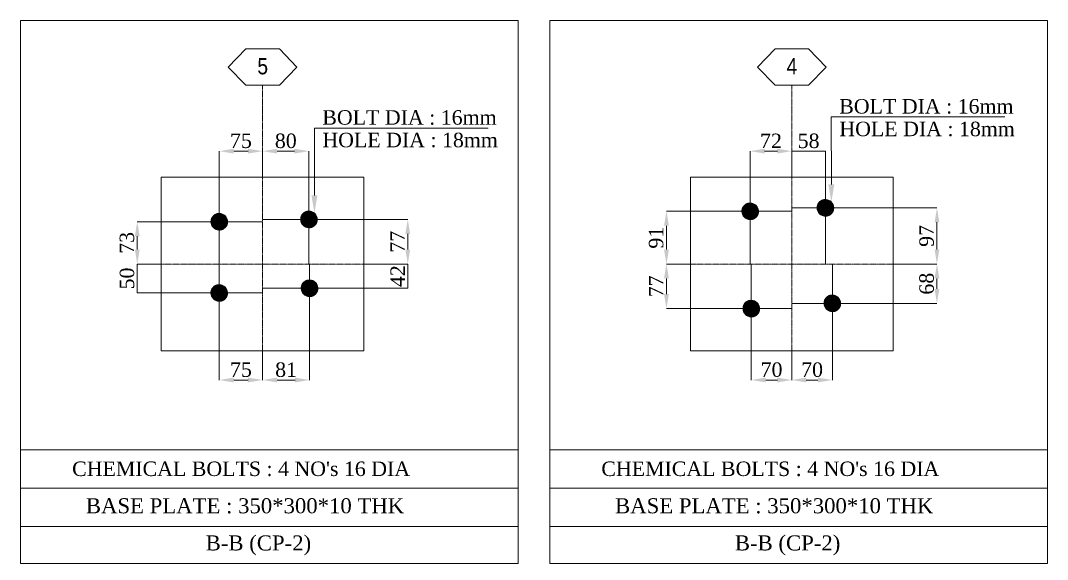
# Model space of a CAD drawing. Header units: millimetres. Extents: x 0 to 13151789, y -1482478 to 0.
# Drawn here: x 12597129 to 12598903, y -1357419 to -1356488 of the extents above; entities that cross this region are included whole.
import ezdxf

# ---------------------------------------------------------------- set-up
doc = ezdxf.new("R2010")
doc.units = ezdxf.units.MM
doc.header["$LTSCALE"] = 0.4
doc.header["$MEASUREMENT"] = 0
doc.header["$PDMODE"] = 66
doc.linetypes.add('CENTER', pattern=[2, 1.25, -0.25, 0.25, -0.25])
doc.linetypes.add('XKITLINE03', pattern=[6, 3, -1, 1, -1])
doc.layers.get('Defpoints').update_dxf_attribs({"lineweight": 0})
for name, color, linetype, lineweight in [('Bolt', 255, 'Continuous', 0), ('Grid', 202, 'CENTER', 0), ('HATCH', 8, 'Continuous', 0), ('Layer 1', 7, 'Continuous', 0), ('Other object type', 1, 'Continuous', 0), ('TEXT', 7, 'Continuous', 0)]:
    doc.layers.add(name, color=color, linetype=linetype, lineweight=lineweight)
doc.styles.add('ARIAL_', font='arial.ttf')
doc.styles.add('style2', font='ARIALN.TTF')
doc.styles.add('TNROMAN', font='times.ttf')
doc.dimstyles.new('shahid', dxfattribs={"dimtxt": 37.0005, "dimasz": 20, "dimexe": 8, "dimexo": 10, "dimgap": 5, "dimtad": 3, "dimdec": 0, "dimrnd": 1, "dimzin": 0, "dimdsep": 46, "dimtxsty": 'style2', "dimcen": 0.09, "dimclrt": 1, "dimadec": 0, "dimazin": 0, "dimtfac": 1, "dimtdec": 0, "dimtix": 1, "dimtmove": 1, "dimatfit": 3, "dimfxl": 1, "dimtolj": 1, "dimtzin": 0, "dimlwd": 5, "dimlwe": 5, "dimarcsym": 0})

# ---------------------------------------------------------------- blocks, each defined once
blk = doc.blocks.new('*D368')
at = {"layer": 'Defpoints', "color": 0, "linetype": 'ByBlock', "lineweight": 0, "ltscale": 0.0025, "transparency": 16777216}
for p in [(12597472.6, -1356713.4), (12597472.6, -1356758.3), (12597547.6, -1356758.3)]:
    blk.add_point(p, dxfattribs=at)
at = {"layer": 'Layer 1', "color": 8, "linetype": 'ByBlock', "lineweight": 5, "ltscale": 0.0025, "transparency": 16777216}
for p, q in [((12597472.6, -1356758.3), (12597472.6, -1356713.4)), ((12597522.6, -1356713.4), (12597497.6, -1356713.4)), ((12597547.6, -1356758.3), (12597547.6, -1356713.4))]:
    blk.add_line(p, q, dxfattribs=at)
at = {"layer": 'Layer 1', "color": 8, "linetype": 'ByBlock', "lineweight": 0, "ltscale": 0.0025, "transparency": 16777216}
for points in [[(12597497.6, -1356709.2), (12597497.6, -1356717.5), (12597472.6, -1356713.4)], [(12597522.6, -1356709.2), (12597522.6, -1356717.5), (12597547.6, -1356713.4)]]:
    blk.add_solid(points, dxfattribs=at)
at = {"layer": 'Layer 1', "color": 2, "linetype": 'ByBlock', "lineweight": 0, "ltscale": 0.0025, "transparency": 16777216, "insert": (12597510.1, -1356695.6), "char_height": 25, "attachment_point": 5, "style": 'TNROMAN'}
blk.add_mtext('\\A1;75', dxfattribs=at)
blk = doc.blocks.new('*D369')
at = {"layer": 'Defpoints', "color": 0, "linetype": 'ByBlock', "lineweight": 0, "ltscale": 0.0025, "transparency": 16777216}
for p in [(12597627.6, -1356713.4), (12597547.6, -1356758.3), (12597627.6, -1356758.3)]:
    blk.add_point(p, dxfattribs=at)
at = {"layer": 'Layer 1', "color": 8, "linetype": 'ByBlock', "lineweight": 5, "ltscale": 0.0025, "transparency": 16777216}
for p, q in [((12597547.6, -1356758.3), (12597547.6, -1356713.4)), ((12597572.6, -1356713.4), (12597602.6, -1356713.4)), ((12597627.6, -1356758.3), (12597627.6, -1356713.4))]:
    blk.add_line(p, q, dxfattribs=at)
at = {"layer": 'Layer 1', "color": 8, "linetype": 'ByBlock', "lineweight": 0, "ltscale": 0.0025, "transparency": 16777216}
for points in [[(12597572.6, -1356709.2), (12597572.6, -1356717.5), (12597547.6, -1356713.4)], [(12597602.6, -1356709.2), (12597602.6, -1356717.5), (12597627.6, -1356713.4)]]:
    blk.add_solid(points, dxfattribs=at)
at = {"layer": 'Layer 1', "color": 2, "linetype": 'ByBlock', "lineweight": 0, "ltscale": 0.0025, "transparency": 16777216, "insert": (12597587.6, -1356695.7), "char_height": 25, "attachment_point": 5, "style": 'TNROMAN'}
blk.add_mtext('\\A1;80', dxfattribs=at)
blk = doc.blocks.new('*D376')
at = {"layer": 'Defpoints', "color": 0, "linetype": 'ByBlock', "lineweight": 0, "ltscale": 0.0025, "transparency": 16777216}
for p in [(12597722.6, -1356831.3), (12597722.6, -1356908.3), (12597798.3, -1356908.3)]:
    blk.add_point(p, dxfattribs=at)
at = {"layer": 'Layer 1', "color": 8, "linetype": 'ByBlock', "lineweight": 5, "ltscale": 0.0025, "transparency": 16777216}
for p, q in [((12597722.6, -1356831.3), (12597798.3, -1356831.3)), ((12597798.3, -1356856.3), (12597798.3, -1356883.3)), ((12597722.6, -1356908.3), (12597798.3, -1356908.3))]:
    blk.add_line(p, q, dxfattribs=at)
at = {"layer": 'Layer 1', "color": 8, "linetype": 'ByBlock', "lineweight": 0, "ltscale": 0.0025, "transparency": 16777216}
for points in [[(12597794.1, -1356856.3), (12597802.4, -1356856.3), (12597798.3, -1356831.3)], [(12597794.1, -1356883.3), (12597802.4, -1356883.3), (12597798.3, -1356908.3)]]:
    blk.add_solid(points, dxfattribs=at)
at = {"layer": 'Layer 1', "color": 2, "linetype": 'ByBlock', "lineweight": 0, "ltscale": 0.0025, "transparency": 16777216, "insert": (12597780.5, -1356869.8), "char_height": 25, "attachment_point": 5, "rotation": 90, "style": 'TNROMAN'}
blk.add_mtext('\\A1;77', dxfattribs=at)
blk = doc.blocks.new('*D370')
at = {"layer": 'Defpoints', "color": 0, "linetype": 'ByBlock', "lineweight": 0, "ltscale": 0.0025, "transparency": 16777216}
for p in [(12597722.6, -1356908.3), (12597798.3, -1356908.3), (12597722.6, -1356950.2)]:
    blk.add_point(p, dxfattribs=at)
at = {"layer": 'Layer 1', "color": 8, "linetype": 'ByBlock', "lineweight": 5, "ltscale": 0.0025, "transparency": 16777216}
for p, q in [((12597722.6, -1356908.3), (12597798.3, -1356908.3)), ((12597798.3, -1356950.2), (12597798.3, -1356908.3)), ((12597722.6, -1356950.2), (12597798.3, -1356950.2))]:
    blk.add_line(p, q, dxfattribs=at)
at = {"layer": 'Layer 1', "color": 2, "linetype": 'ByBlock', "lineweight": 0, "ltscale": 0.0025, "transparency": 16777216, "insert": (12597780.8, -1356929.3), "char_height": 25, "attachment_point": 5, "rotation": 90, "style": 'TNROMAN'}
blk.add_mtext('\\A1;42', dxfattribs=at)
blk = doc.blocks.new('*D371')
at = {"layer": 'Defpoints', "color": 0, "linetype": 'ByBlock', "lineweight": 0, "ltscale": 0.0025, "transparency": 16777216}
for p in [(12597547.6, -1357058.3), (12597628.6, -1357058.3), (12597628.6, -1357108.6)]:
    blk.add_point(p, dxfattribs=at)
at = {"layer": 'Layer 1', "color": 8, "linetype": 'ByBlock', "lineweight": 5, "ltscale": 0.0025, "transparency": 16777216}
for p, q in [((12597547.6, -1357058.3), (12597547.6, -1357108.6)), ((12597628.6, -1357058.3), (12597628.6, -1357108.6)), ((12597572.6, -1357108.6), (12597603.6, -1357108.6))]:
    blk.add_line(p, q, dxfattribs=at)
at = {"layer": 'Layer 1', "color": 8, "linetype": 'ByBlock', "lineweight": 0, "ltscale": 0.0025, "transparency": 16777216}
for points in [[(12597572.6, -1357104.5), (12597572.6, -1357112.8), (12597547.6, -1357108.6)], [(12597603.6, -1357104.5), (12597603.6, -1357112.8), (12597628.6, -1357108.6)]]:
    blk.add_solid(points, dxfattribs=at)
at = {"layer": 'Layer 1', "color": 2, "linetype": 'ByBlock', "lineweight": 0, "ltscale": 0.0025, "transparency": 16777216, "insert": (12597588.1, -1357090.9), "char_height": 25, "attachment_point": 5, "style": 'TNROMAN'}
blk.add_mtext('\\A1;81', dxfattribs=at)
blk = doc.blocks.new('*D377')
at = {"layer": 'Defpoints', "color": 0, "linetype": 'ByBlock', "lineweight": 0, "ltscale": 0.0025, "transparency": 16777216}
for p in [(12597331.1, -1356835.3), (12597372.6, -1356835.3), (12597372.6, -1356908.3)]:
    blk.add_point(p, dxfattribs=at)
at = {"layer": 'Layer 1', "color": 8, "linetype": 'ByBlock', "lineweight": 5, "ltscale": 0.0025, "transparency": 16777216}
for p, q in [((12597372.6, -1356835.3), (12597331.1, -1356835.3)), ((12597331.1, -1356883.3), (12597331.1, -1356860.3)), ((12597372.6, -1356908.3), (12597331.1, -1356908.3))]:
    blk.add_line(p, q, dxfattribs=at)
at = {"layer": 'Layer 1', "color": 8, "linetype": 'ByBlock', "lineweight": 0, "ltscale": 0.0025, "transparency": 16777216}
for points in [[(12597326.9, -1356860.3), (12597335.3, -1356860.3), (12597331.1, -1356835.3)], [(12597326.9, -1356883.3), (12597335.3, -1356883.3), (12597331.1, -1356908.3)]]:
    blk.add_solid(points, dxfattribs=at)
at = {"layer": 'Layer 1', "color": 2, "linetype": 'ByBlock', "lineweight": 0, "ltscale": 0.0025, "transparency": 16777216, "insert": (12597313.3, -1356871.8), "char_height": 25, "attachment_point": 5, "rotation": 90, "style": 'TNROMAN'}
blk.add_mtext('\\A1;73', dxfattribs=at)
blk = doc.blocks.new('*D378')
at = {"layer": 'Defpoints', "color": 0, "lineweight": 0, "transparency": 16777216}
for p in [(12597372.6, -1356908.3), (12597331.1, -1356958.3), (12597372.6, -1356958.3)]:
    blk.add_point(p, dxfattribs=at)
at = {"layer": 'Layer 1', "color": 8, "lineweight": 5, "transparency": 16777216}
for p, q in [((12597372.6, -1356908.3), (12597331.1, -1356908.3)), ((12597331.1, -1356908.3), (12597331.1, -1356958.3)), ((12597372.6, -1356958.3), (12597331.1, -1356958.3))]:
    blk.add_line(p, q, dxfattribs=at)
at = {"layer": 'Layer 1', "color": 2, "lineweight": 0, "transparency": 16777216, "insert": (12597313.4, -1356933.3), "char_height": 25, "attachment_point": 5, "rotation": 90, "style": 'TNROMAN'}
blk.add_mtext('\\A1;50', dxfattribs=at)
blk = doc.blocks.new('*D379')
at = {"layer": 'Defpoints', "color": 0, "linetype": 'ByBlock', "lineweight": 0, "ltscale": 0.0025, "transparency": 16777216}
for p in [(12597472.6, -1357058.3), (12597547.6, -1357058.3), (12597547.6, -1357108.6)]:
    blk.add_point(p, dxfattribs=at)
at = {"layer": 'Layer 1', "color": 8, "linetype": 'ByBlock', "lineweight": 5, "ltscale": 0.0025, "transparency": 16777216}
for p, q in [((12597472.6, -1357058.3), (12597472.6, -1357108.6)), ((12597547.6, -1357058.3), (12597547.6, -1357108.6)), ((12597497.6, -1357108.6), (12597522.6, -1357108.6))]:
    blk.add_line(p, q, dxfattribs=at)
at = {"layer": 'Layer 1', "color": 8, "linetype": 'ByBlock', "lineweight": 0, "ltscale": 0.0025, "transparency": 16777216}
for points in [[(12597497.6, -1357104.5), (12597497.6, -1357112.8), (12597472.6, -1357108.6)], [(12597522.6, -1357104.5), (12597522.6, -1357112.8), (12597547.6, -1357108.6)]]:
    blk.add_solid(points, dxfattribs=at)
at = {"layer": 'Layer 1', "color": 2, "linetype": 'ByBlock', "lineweight": 0, "ltscale": 0.0025, "transparency": 16777216, "insert": (12597510.1, -1357090.9), "char_height": 25, "attachment_point": 5, "style": 'TNROMAN'}
blk.add_mtext('\\A1;75', dxfattribs=at)
blk = doc.blocks.new('*D392')
at = {"layer": 'Defpoints', "color": 0, "linetype": 'ByBlock', "lineweight": 0, "ltscale": 0.0025, "transparency": 16777216}
for p in [(12598389.6, -1356713.4), (12598389.6, -1356758.3), (12598461.6, -1356758.3)]:
    blk.add_point(p, dxfattribs=at)
at = {"layer": 'Layer 1', "color": 8, "linetype": 'ByBlock', "lineweight": 5, "ltscale": 0.0025, "transparency": 16777216}
for p, q in [((12598389.6, -1356758.3), (12598389.6, -1356713.4)), ((12598436.6, -1356713.4), (12598414.6, -1356713.4)), ((12598461.6, -1356758.3), (12598461.6, -1356713.4))]:
    blk.add_line(p, q, dxfattribs=at)
at = {"layer": 'Layer 1', "color": 8, "linetype": 'ByBlock', "lineweight": 0, "ltscale": 0.0025, "transparency": 16777216}
for points in [[(12598414.6, -1356709.2), (12598414.6, -1356717.5), (12598389.6, -1356713.4)], [(12598436.6, -1356709.2), (12598436.6, -1356717.5), (12598461.6, -1356713.4)]]:
    blk.add_solid(points, dxfattribs=at)
at = {"layer": 'Layer 1', "color": 2, "linetype": 'ByBlock', "lineweight": 0, "ltscale": 0.0025, "transparency": 16777216, "insert": (12598425.6, -1356695.6), "char_height": 25, "attachment_point": 5, "style": 'TNROMAN'}
blk.add_mtext('\\A1;72', dxfattribs=at)
blk = doc.blocks.new('*D393')
at = {"layer": 'Defpoints', "color": 0, "linetype": 'ByBlock', "lineweight": 0, "ltscale": 0.0025, "transparency": 16777216}
for p in [(12598519.6, -1356713.4), (12598461.6, -1356758.3), (12598519.6, -1356758.3)]:
    blk.add_point(p, dxfattribs=at)
at = {"layer": 'Layer 1', "color": 8, "linetype": 'ByBlock', "lineweight": 5, "ltscale": 0.0025, "transparency": 16777216}
for p, q in [((12598461.6, -1356758.3), (12598461.6, -1356713.4)), ((12598461.6, -1356713.4), (12598519.6, -1356713.4)), ((12598519.6, -1356758.3), (12598519.6, -1356713.4))]:
    blk.add_line(p, q, dxfattribs=at)
at = {"layer": 'Layer 1', "color": 2, "linetype": 'ByBlock', "lineweight": 0, "ltscale": 0.0025, "transparency": 16777216, "insert": (12598490.6, -1356695.7), "char_height": 25, "attachment_point": 5, "style": 'TNROMAN'}
blk.add_mtext('\\A1;58', dxfattribs=at)
blk = doc.blocks.new('*D396')
at = {"layer": 'Defpoints', "color": 0, "linetype": 'ByBlock', "lineweight": 0, "ltscale": 0.0025, "transparency": 16777216}
for p in [(12598636.6, -1356811.3), (12598636.6, -1356908.3), (12598712.3, -1356908.3)]:
    blk.add_point(p, dxfattribs=at)
at = {"layer": 'Layer 1', "color": 8, "linetype": 'ByBlock', "lineweight": 5, "ltscale": 0.0025, "transparency": 16777216}
for p, q in [((12598636.6, -1356811.3), (12598712.3, -1356811.3)), ((12598712.3, -1356836.3), (12598712.3, -1356883.3)), ((12598636.6, -1356908.3), (12598712.3, -1356908.3))]:
    blk.add_line(p, q, dxfattribs=at)
at = {"layer": 'Layer 1', "color": 8, "linetype": 'ByBlock', "lineweight": 0, "ltscale": 0.0025, "transparency": 16777216}
for points in [[(12598708.1, -1356836.3), (12598716.4, -1356836.3), (12598712.3, -1356811.3)], [(12598708.1, -1356883.3), (12598716.4, -1356883.3), (12598712.3, -1356908.3)]]:
    blk.add_solid(points, dxfattribs=at)
at = {"layer": 'Layer 1', "color": 2, "linetype": 'ByBlock', "lineweight": 0, "ltscale": 0.0025, "transparency": 16777216, "insert": (12598694.5, -1356859.8), "char_height": 25, "attachment_point": 5, "rotation": 90, "style": 'TNROMAN'}
blk.add_mtext('\\A1;97', dxfattribs=at)
blk = doc.blocks.new('*D394')
at = {"layer": 'Defpoints', "color": 0, "linetype": 'ByBlock', "lineweight": 0, "ltscale": 0.0025, "transparency": 16777216}
for p in [(12598636.6, -1356908.3), (12598712.3, -1356908.3), (12598636.6, -1356976.2)]:
    blk.add_point(p, dxfattribs=at)
at = {"layer": 'Layer 1', "color": 8, "linetype": 'ByBlock', "lineweight": 5, "ltscale": 0.0025, "transparency": 16777216}
for p, q in [((12598636.6, -1356908.3), (12598712.3, -1356908.3)), ((12598712.3, -1356951.2), (12598712.3, -1356933.3)), ((12598636.6, -1356976.2), (12598712.3, -1356976.2))]:
    blk.add_line(p, q, dxfattribs=at)
at = {"layer": 'Layer 1', "color": 8, "linetype": 'ByBlock', "lineweight": 0, "ltscale": 0.0025, "transparency": 16777216}
for points in [[(12598708.1, -1356933.3), (12598716.4, -1356933.3), (12598712.3, -1356908.3)], [(12598708.1, -1356951.2), (12598716.4, -1356951.2), (12598712.3, -1356976.2)]]:
    blk.add_solid(points, dxfattribs=at)
at = {"layer": 'Layer 1', "color": 2, "linetype": 'ByBlock', "lineweight": 0, "ltscale": 0.0025, "transparency": 16777216, "insert": (12598694.5, -1356942.3), "char_height": 25, "attachment_point": 5, "rotation": 90, "style": 'TNROMAN'}
blk.add_mtext('\\A1;68', dxfattribs=at)
blk = doc.blocks.new('*D395')
at = {"layer": 'Defpoints', "color": 0, "linetype": 'ByBlock', "lineweight": 0, "ltscale": 0.0025, "transparency": 16777216}
for p in [(12598461.6, -1357058.3), (12598531.6, -1357058.3), (12598531.6, -1357108.6)]:
    blk.add_point(p, dxfattribs=at)
at = {"layer": 'Layer 1', "color": 8, "linetype": 'ByBlock', "lineweight": 5, "ltscale": 0.0025, "transparency": 16777216}
for p, q in [((12598461.6, -1357058.3), (12598461.6, -1357108.6)), ((12598531.6, -1357058.3), (12598531.6, -1357108.6)), ((12598486.6, -1357108.6), (12598506.6, -1357108.6))]:
    blk.add_line(p, q, dxfattribs=at)
at = {"layer": 'Layer 1', "color": 8, "linetype": 'ByBlock', "lineweight": 0, "ltscale": 0.0025, "transparency": 16777216}
for points in [[(12598486.6, -1357104.5), (12598486.6, -1357112.8), (12598461.6, -1357108.6)], [(12598506.6, -1357104.5), (12598506.6, -1357112.8), (12598531.6, -1357108.6)]]:
    blk.add_solid(points, dxfattribs=at)
at = {"layer": 'Layer 1', "color": 2, "linetype": 'ByBlock', "lineweight": 0, "ltscale": 0.0025, "transparency": 16777216, "insert": (12598496.6, -1357090.9), "char_height": 25, "attachment_point": 5, "style": 'TNROMAN'}
blk.add_mtext('\\A1;70', dxfattribs=at)
blk = doc.blocks.new('*D397')
at = {"layer": 'Defpoints', "color": 0, "linetype": 'ByBlock', "lineweight": 0, "ltscale": 0.0025, "transparency": 16777216}
for p in [(12598245.1, -1356817.3), (12598286.6, -1356817.3), (12598286.6, -1356908.3)]:
    blk.add_point(p, dxfattribs=at)
at = {"layer": 'Layer 1', "color": 8, "linetype": 'ByBlock', "lineweight": 5, "ltscale": 0.0025, "transparency": 16777216}
for p, q in [((12598286.6, -1356817.3), (12598245.1, -1356817.3)), ((12598245.1, -1356883.3), (12598245.1, -1356842.3)), ((12598286.6, -1356908.3), (12598245.1, -1356908.3))]:
    blk.add_line(p, q, dxfattribs=at)
at = {"layer": 'Layer 1', "color": 8, "linetype": 'ByBlock', "lineweight": 0, "ltscale": 0.0025, "transparency": 16777216}
for points in [[(12598240.9, -1356842.3), (12598249.3, -1356842.3), (12598245.1, -1356817.3)], [(12598240.9, -1356883.3), (12598249.3, -1356883.3), (12598245.1, -1356908.3)]]:
    blk.add_solid(points, dxfattribs=at)
at = {"layer": 'Layer 1', "color": 2, "linetype": 'ByBlock', "lineweight": 0, "ltscale": 0.0025, "transparency": 16777216, "insert": (12598227.3, -1356862.8), "char_height": 25, "attachment_point": 5, "rotation": 90, "style": 'TNROMAN'}
blk.add_mtext('\\A1;91', dxfattribs=at)
blk = doc.blocks.new('*D398')
at = {"layer": 'Defpoints', "color": 0, "lineweight": 0, "transparency": 16777216}
for p in [(12598286.6, -1356908.3), (12598245.1, -1356985.3), (12598286.6, -1356985.3)]:
    blk.add_point(p, dxfattribs=at)
at = {"layer": 'Layer 1', "color": 8, "lineweight": 5, "transparency": 16777216}
for p, q in [((12598286.6, -1356908.3), (12598245.1, -1356908.3)), ((12598245.1, -1356933.3), (12598245.1, -1356960.3)), ((12598286.6, -1356985.3), (12598245.1, -1356985.3))]:
    blk.add_line(p, q, dxfattribs=at)
at = {"layer": 'Layer 1', "color": 8, "lineweight": 0, "transparency": 16777216}
for points in [[(12598240.9, -1356933.3), (12598249.3, -1356933.3), (12598245.1, -1356908.3)], [(12598240.9, -1356960.3), (12598249.3, -1356960.3), (12598245.1, -1356985.3)]]:
    blk.add_solid(points, dxfattribs=at)
at = {"layer": 'Layer 1', "color": 2, "lineweight": 0, "transparency": 16777216, "insert": (12598227.3, -1356946.8), "char_height": 25, "attachment_point": 5, "rotation": 90, "style": 'TNROMAN'}
blk.add_mtext('\\A1;77', dxfattribs=at)
blk = doc.blocks.new('*D399')
at = {"layer": 'Defpoints', "color": 0, "linetype": 'ByBlock', "lineweight": 0, "ltscale": 0.0025, "transparency": 16777216}
for p in [(12598391.6, -1357058.3), (12598461.6, -1357058.3), (12598461.6, -1357108.6)]:
    blk.add_point(p, dxfattribs=at)
at = {"layer": 'Layer 1', "color": 8, "linetype": 'ByBlock', "lineweight": 5, "ltscale": 0.0025, "transparency": 16777216}
for p, q in [((12598391.6, -1357058.3), (12598391.6, -1357108.6)), ((12598461.6, -1357058.3), (12598461.6, -1357108.6)), ((12598416.6, -1357108.6), (12598436.6, -1357108.6))]:
    blk.add_line(p, q, dxfattribs=at)
at = {"layer": 'Layer 1', "color": 8, "linetype": 'ByBlock', "lineweight": 0, "ltscale": 0.0025, "transparency": 16777216}
for points in [[(12598416.6, -1357104.5), (12598416.6, -1357112.8), (12598391.6, -1357108.6)], [(12598436.6, -1357104.5), (12598436.6, -1357112.8), (12598461.6, -1357108.6)]]:
    blk.add_solid(points, dxfattribs=at)
at = {"layer": 'Layer 1', "color": 2, "linetype": 'ByBlock', "lineweight": 0, "ltscale": 0.0025, "transparency": 16777216, "insert": (12598426.6, -1357090.9), "char_height": 25, "attachment_point": 5, "style": 'TNROMAN'}
blk.add_mtext('\\A1;70', dxfattribs=at)

msp = doc.modelspace()

# ---------------------------------------------------------------- hatches: boundary and pattern name
at = {"layer": 'HATCH', "lineweight": 0}
h = msp.add_hatch(dxfattribs=at)
h.set_pattern_fill('ANSI31', color=8)
h.set_pattern_definition([(45, (4996096.18595, -2043111.36687), (-0.0883883476483, 0.0883883476483), [])])
h.paths.add_polyline_path([(12598505.3, -1356811.3, 1), (12598533.9, -1356811.3, 1)])
h = msp.add_hatch(dxfattribs=at)
h.set_pattern_fill('ANSI31', color=8)
h.set_pattern_definition([(45, (4995204.19365, -2043131.36687), (-0.0883883476483, 0.0883883476483), [])])
h.paths.add_polyline_path([(12597613.3, -1356831.3, 1), (12597641.9, -1356831.3, 1)])
h = msp.add_hatch(dxfattribs=at)
h.set_pattern_fill('ANSI31', color=8)
h.set_pattern_definition([(45, (4996116.22096, -2043117.36687), (-0.0883883476483, 0.0883883476483), [])])
h.paths.add_polyline_path([(12598404, -1356817.3, -1), (12598375.4, -1356817.3, -1)])
h = msp.add_hatch(dxfattribs=at)
h.set_pattern_fill('ANSI31', color=8)
h.set_pattern_definition([(45, (4995199.22866, -2043135.36687), (-0.0883883476483, 0.0883883476483), [])])
h.paths.add_polyline_path([(12597487, -1356835.3, -1), (12597458.4, -1356835.3, -1)])
h = msp.add_hatch(dxfattribs=at)
h.set_pattern_fill('ANSI31', color=8)
h.set_pattern_definition([(45, (4995205.19365, -2043250.23554), (-0.0883883476483, 0.0883883476483), [])])
h.paths.add_polyline_path([(12597614.3, -1356950.2, 1), (12597642.9, -1356950.2, 1)])
h = msp.add_hatch(dxfattribs=at)
h.set_pattern_fill('ANSI31', color=8)
h.set_pattern_definition([(45, (4995199.19365, -2043258.36687), (-0.0883883476483, 0.0883883476483), [])])
h.paths.add_polyline_path([(12597486.9, -1356958.3, -1), (12597458.3, -1356958.3, -1)])
h = msp.add_hatch(dxfattribs=at)
h.set_pattern_fill('ANSI31', color=8)
h.set_pattern_definition([(45, (4996118.18595, -2043285.36687), (-0.0883883476483, 0.0883883476483), [])])
h.paths.add_polyline_path([(12598405.9, -1356985.3, -1), (12598377.3, -1356985.3, -1)])
h = msp.add_hatch(dxfattribs=at)
h.set_pattern_fill('ANSI31', color=8)
h.set_pattern_definition([(45, (4996108.18595, -2043276.23554), (-0.0883883476483, 0.0883883476483), [])])
h.paths.add_polyline_path([(12598517.3, -1356976.2, 1), (12598545.9, -1356976.2, 1)])

# ---------------------------------------------------------------- linework, layer by layer
at = {"layer": 'Bolt', "lineweight": 0, "ltscale": 20}
for points in [[(12598524.8, -1356770.7), (12598529.9, -1356801.4), (12598535, -1356770.7)], [(12597631.9, -1356789.9), (12597637, -1356820.5), (12597642.1, -1356789.9)]]:
    msp.add_solid(points, dxfattribs=at)
at = {"layer": 'Grid', "linetype": 'XKITLINE03', "lineweight": 0}
for p, q in [((12597547.6, -1356599.7), (12597547.6, -1357077.5)), ((12598461.6, -1356599.7), (12598461.6, -1357077.5)), ((12597722.6, -1356908.3), (12597372.6, -1356908.3)), ((12598636.6, -1356908.3), (12598286.6, -1356908.3))]:
    msp.add_line(p, q, dxfattribs=at)
at = {"layer": 'Grid', "linetype": 'XKITLINE03', "lineweight": 0, "ltscale": 350}
for points in [[(12597518.8, -1356599.7), (12597576.5, -1356599.7), (12597606.9, -1356568.5), (12597576.5, -1356536.9), (12597518.8, -1356536.9), (12597488.3, -1356568.5)], [(12598432.8, -1356599.7), (12598490.5, -1356599.7), (12598520.9, -1356568.5), (12598490.5, -1356536.9), (12598432.8, -1356536.9), (12598402.3, -1356568.5)]]:
    msp.add_lwpolyline(points, close=True, dxfattribs=at)
at = {"layer": 'Layer 1', "linetype": 'ByBlock', "lineweight": 0, "ltscale": 0.0025}
for points in [[(12597722.6, -1357058.3), (12597372.6, -1357058.3), (12597372.6, -1356758.3), (12597722.6, -1356758.3)], [(12598636.6, -1357058.3), (12598286.6, -1357058.3), (12598286.6, -1356758.3), (12598636.6, -1356758.3)]]:
    msp.add_lwpolyline(points, close=True, dxfattribs=at)
at = {"layer": 'Other object type', "color": 241, "lineweight": 0}
for p, q in [((12597472.6, -1356758.3), (12597472.6, -1356908.3)), ((12597627.6, -1356758.3), (12597627.6, -1356908.3)), ((12598389.6, -1356758.3), (12598389.6, -1356908.3)), ((12598519.6, -1356758.3), (12598519.6, -1356908.3)), ((12598461.6, -1356817.3), (12598286.6, -1356817.3)), ((12598636.6, -1356811.3), (12598461.6, -1356811.3)), ((12597547.6, -1356835.3), (12597372.6, -1356835.3)), ((12597722.6, -1356831.3), (12597547.6, -1356831.3)), ((12597472.6, -1356908.3), (12597472.6, -1357058.3)), ((12597628.6, -1356908), (12597628.6, -1357058)), ((12598391.6, -1356908.3), (12598391.6, -1357058.3)), ((12598531.6, -1356908), (12598531.6, -1357058)), ((12597547.6, -1356958.3), (12597372.6, -1356958.3)), ((12597722.6, -1356950.2), (12597547.6, -1356950.2)), ((12598636.6, -1356976.2), (12598461.6, -1356976.2)), ((12598461.6, -1356985.3), (12598286.6, -1356985.3)), ((12597129.5, -1357229.2), (12597989.2, -1357229.2)), ((12598043.5, -1357229.2), (12598903.1, -1357229.2)), ((12597129.5, -1357295.3), (12597989.2, -1357295.3)), ((12598043.5, -1357295.3), (12598903.1, -1357295.3)), ((12597129.5, -1357361.4), (12597989.2, -1357361.4)), ((12598043.5, -1357361.4), (12598903.1, -1357361.4))]:
    msp.add_line(p, q, dxfattribs=at)
for points in [[(12597129.5, -1356487.8), (12597989.2, -1356487.8), (12597989.2, -1357425.6), (12597129.5, -1357425.6)], [(12598043.5, -1356487.8), (12598903.1, -1356487.8), (12598903.1, -1357425.6), (12598043.5, -1357425.6)]]:
    msp.add_lwpolyline(points, close=True, dxfattribs=at)
at = {"layer": 'Other object type', "color": 8, "lineweight": 0}
for centre in [(12598519.6, -1356811.3), (12597627.6, -1356831.3), (12598389.7, -1356817.3), (12597472.7, -1356835.3), (12597628.6, -1356950.2), (12597472.6, -1356958.3), (12598391.6, -1356985.3), (12598531.6, -1356976.2)]:
    msp.add_circle(centre, 14.3, dxfattribs=at)
at = {"layer": 'TEXT', "lineweight": 0}
for p, q in [((12598529.8, -1356654.2), (12598829.8, -1356654.2)), ((12598529.9, -1356770.7), (12598529.8, -1356654.2)), ((12597637, -1356673.4), (12597936.9, -1356673.4)), ((12597637, -1356789.9), (12597637, -1356673.4))]:
    msp.add_line(p, q, dxfattribs=at)

# ---------------------------------------------------------------- texts
at = {"layer": 'Grid', "color": 2, "lineweight": 0, "style": 'ARIAL_', "width": 0.85}
for s, p in [('5', (12597538.5, -1356580.7)), ('4', (12598452.5, -1356580.7))]:
    msp.add_text(s, height=28, dxfattribs=at).set_placement(p)
at = {"layer": 'TEXT', "lineweight": 0, "style": 'TNROMAN'}
for s, height, p in [('BOLT DIA : 16mm ', 25, (12598543.5, -1356648.4)), ('BOLT DIA : 16mm ', 25, (12597650.7, -1356667.6)), ('HOLE DIA : 18mm', 25, (12598543.7, -1356687.5)), ('HOLE DIA : 18mm', 25, (12597650.8, -1356706.6)), ("CHEMICAL BOLTS : 4 NO's 16 DIA ", 25, (12597218.6, -1357274.4)), ("CHEMICAL BOLTS : 4 NO's 16 DIA ", 25, (12598132.6, -1357274.4)), ('BASE PLATE : 350*300*10 THK', 26, (12597242.3, -1357338.8)), ('BASE PLATE : 350*300*10 THK', 26, (12598156.3, -1357338.8)), ('B-B (CP-2)', 26, (12597449.2, -1357403)), ('B-B (CP-2)', 26, (12598363.2, -1357403))]:
    msp.add_text(s, height=height, dxfattribs=at).set_placement(p)

# ---------------------------------------------------------------- dimensions: what is measured, and where the dimension line sits
at = {"layer": 'Layer 1', "linetype": 'ByBlock', "lineweight": 0, "ltscale": 0.0025}
for base, p1, p2, angle, picture, middle in [((12597472.6, -1356713.4), (12597547.6, -1356758.3), (12597472.6, -1356758.3), 180, '*D368', (12597510.1, -1356695.6)), ((12598389.6, -1356713.4), (12598461.6, -1356758.3), (12598389.6, -1356758.3), 180, '*D392', (12598425.6, -1356695.6)), ((12598245.1, -1356817.3), (12598286.6, -1356908.3), (12598286.6, -1356817.3), 90, '*D397', (12598227.3, -1356862.8)), ((12598712.3, -1356908.3), (12598636.6, -1356811.3), (12598636.6, -1356908.3), 90, '*D396', (12598694.5, -1356859.8)), ((12597331.1, -1356835.3), (12597372.6, -1356908.3), (12597372.6, -1356835.3), 90, '*D377', (12597313.3, -1356871.8)), ((12597798.3, -1356908.3), (12597722.6, -1356831.3), (12597722.6, -1356908.3), 90, '*D376', (12597780.5, -1356869.8)), ((12597798.3, -1356908.3), (12597722.6, -1356950.2), (12597722.6, -1356908.3), 270, '*D370', (12597780.8, -1356929.3)), ((12598712.3, -1356908.3), (12598636.6, -1356976.2), (12598636.6, -1356908.3), 270, '*D394', (12598694.5, -1356942.3))]:
    dim = msp.add_linear_dim(base=base, p1=p1, p2=p2, angle=angle, dimstyle='shahid', override={"dimtxt": 25, "dimasz": 25, "dimexe": 0, "dimexo": 0, "dimtxsty": 'TNROMAN', "dimclrd": 8, "dimclre": 8, "dimclrt": 2}, dxfattribs=at)
    dim.commit()
    dim.dimension.update_dxf_attribs({"geometry": picture, "text_midpoint": middle})
for base, p1, p2, picture, middle in [((12597627.6, -1356713.4), (12597547.6, -1356758.3), (12597627.6, -1356758.3), '*D369', (12597587.6, -1356695.7)), ((12598519.6, -1356713.4), (12598461.6, -1356758.3), (12598519.6, -1356758.3), '*D393', (12598490.6, -1356695.7)), ((12597547.6, -1357108.6), (12597472.6, -1357058.3), (12597547.6, -1357058.3), '*D379', (12597510.1, -1357090.9)), ((12597628.6, -1357108.6), (12597547.6, -1357058.3), (12597628.6, -1357058.3), '*D371', (12597588.1, -1357090.9)), ((12598461.6, -1357108.6), (12598391.6, -1357058.3), (12598461.6, -1357058.3), '*D399', (12598426.6, -1357090.9)), ((12598531.6, -1357108.6), (12598461.6, -1357058.3), (12598531.6, -1357058.3), '*D395', (12598496.6, -1357090.9))]:
    dim = msp.add_linear_dim(base=base, p1=p1, p2=p2, dimstyle='shahid', override={"dimtxt": 25, "dimasz": 25, "dimexe": 0, "dimexo": 0, "dimtxsty": 'TNROMAN', "dimclrd": 8, "dimclre": 8, "dimclrt": 2}, dxfattribs=at)
    dim.commit()
    dim.dimension.update_dxf_attribs({"geometry": picture, "text_midpoint": middle})
at = {"layer": 'Layer 1', "color": 241, "lineweight": 0}
for base, p1, p2, picture, middle in [((12597331.1, -1356958.3), (12597372.6, -1356908.3), (12597372.6, -1356958.3), '*D378', (12597313.4, -1356933.3)), ((12598245.1, -1356985.3), (12598286.6, -1356908.3), (12598286.6, -1356985.3), '*D398', (12598227.3, -1356946.8))]:
    dim = msp.add_linear_dim(base=base, p1=p1, p2=p2, angle=90, dimstyle='shahid', override={"dimtxt": 25, "dimasz": 25, "dimexe": 0, "dimexo": 0, "dimtxsty": 'TNROMAN', "dimclrd": 8, "dimclre": 8, "dimclrt": 2}, dxfattribs=at)
    dim.commit()
    dim.dimension.update_dxf_attribs({"geometry": picture, "text_midpoint": middle})

doc.saveas('drawing.dxf')
